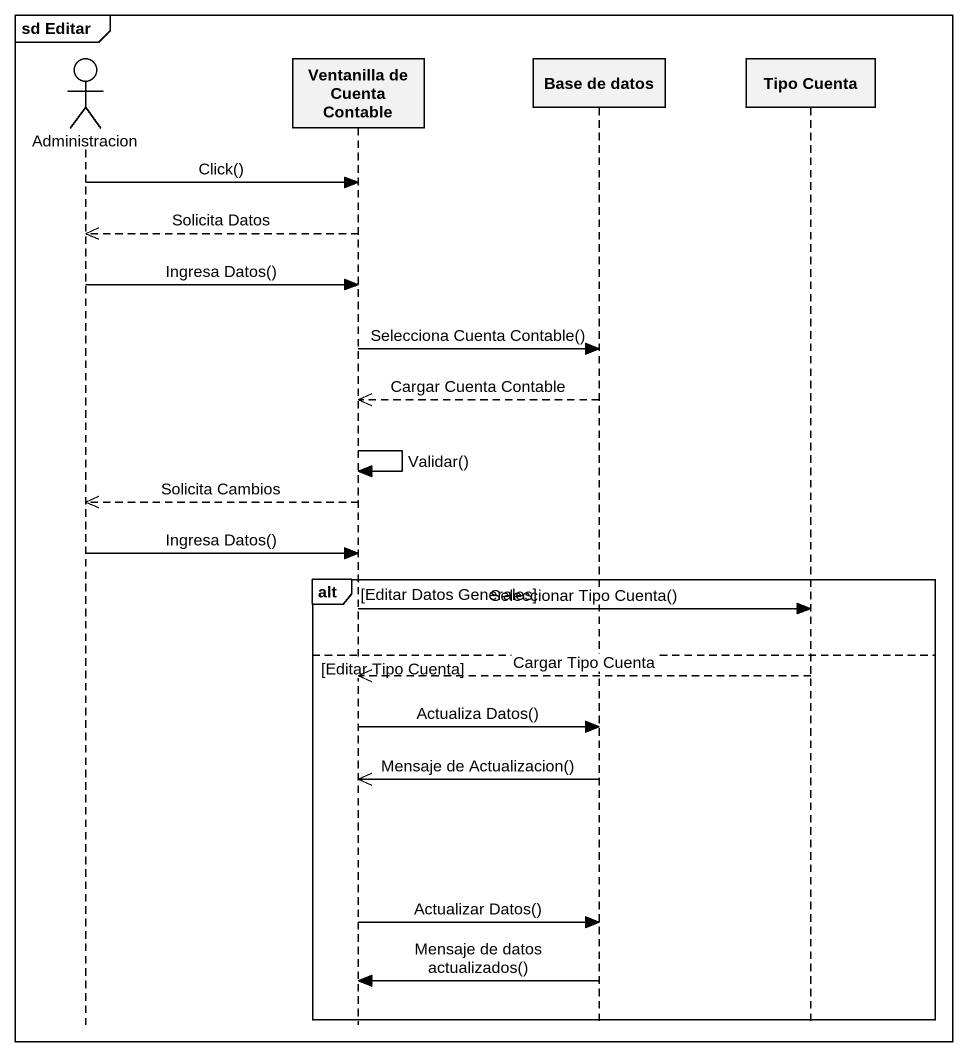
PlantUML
@startuml
mainframe sd Editar
hide footbox
actor Administracion
participant "Ventanilla de Cuenta Contable" as Ventanilla_de_Cuenta
participant "Base de datos" as Base_de_datos
participant "Tipo Cuenta" as Tipo_Cuenta

Administracion -> Ventanilla_de_Cuenta : Click()
Ventanilla_de_Cuenta -->> Administracion : Solicita Datos
Administracion -> Ventanilla_de_Cuenta : Ingresa Datos()
Ventanilla_de_Cuenta -> Base_de_datos : Selecciona Cuenta Contable()
Base_de_datos -->> Ventanilla_de_Cuenta : Cargar Cuenta Contable
Ventanilla_de_Cuenta -> Ventanilla_de_Cuenta : Validar()
Ventanilla_de_Cuenta -->> Administracion : Solicita Cambios
Administracion -> Ventanilla_de_Cuenta : Ingresa Datos()
alt Editar Datos Generales
  Ventanilla_de_Cuenta -> Tipo_Cuenta : Seleccionar Tipo Cuenta()
else Editar Tipo Cuenta
  Tipo_Cuenta -->> Ventanilla_de_Cuenta : Cargar Tipo Cuenta
  Ventanilla_de_Cuenta -> Base_de_datos : Actualiza Datos()
  Base_de_datos ->> Ventanilla_de_Cuenta : Mensaje de Actualizacion()
  Ventanilla_de_Cuenta -> Base_de_datos : Actualizar Datos()
  Base_de_datos -> Ventanilla_de_Cuenta : Mensaje de datos actualizados()
end
@enduml
